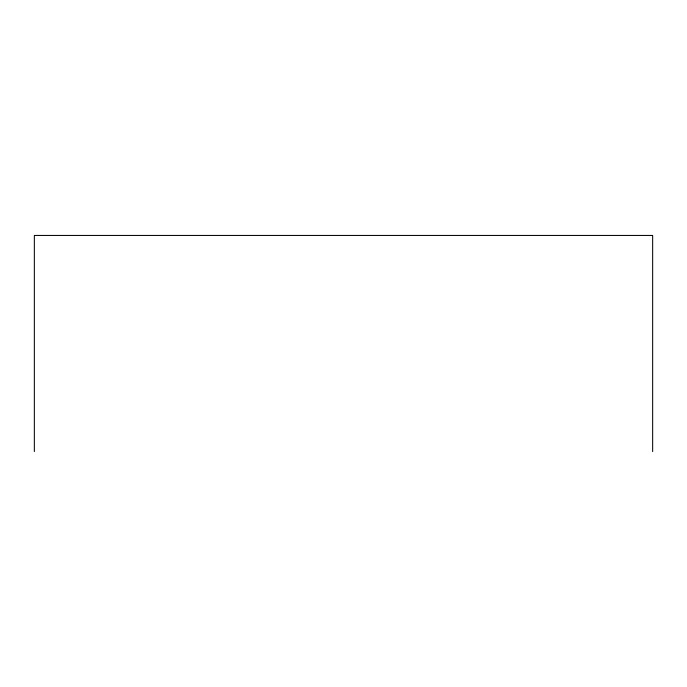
<?xml version="1.0" encoding="UTF-8"?>
<svg xmlns="http://www.w3.org/2000/svg" width="687" height="687" viewBox="0 0 687 687"><rect width="100%" height="100%" fill="white"/><g stroke="black" fill="none" stroke-linecap="round" stroke-linejoin="round"><path stroke-width="1.03" d="M652.65 451.557L652.65 235.443L34.35 235.443L34.35 451.557"/></g></svg>
